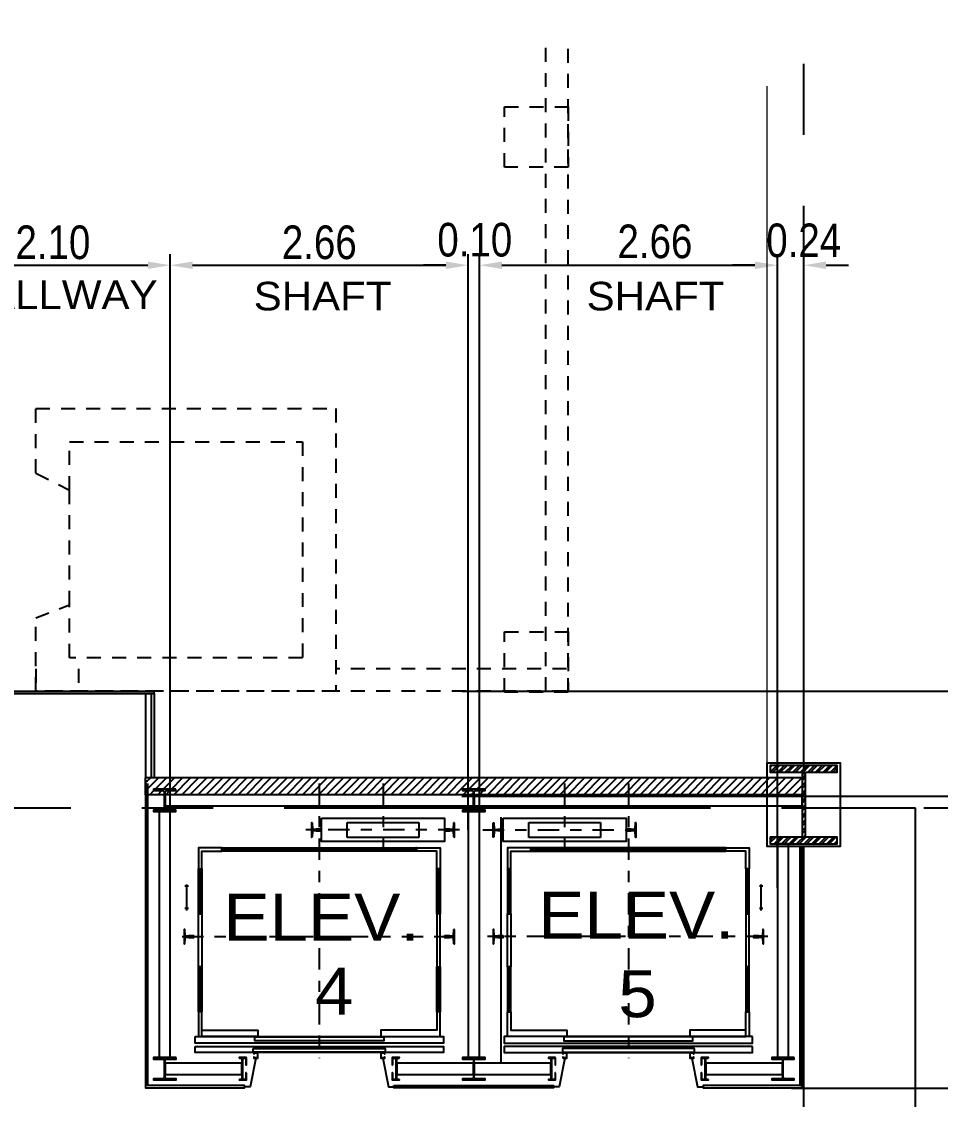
# Model space of a CAD drawing. Header units: millimetres. Extents: x 2148 to 2681, y 758 to 986.
# Drawn here: x 2292.17 to 2300.38, y 891.92 to 901.55 of the extents above; entities that cross this region are included whole.
import ezdxf

# ---------------------------------------------------------------- set-up
doc = ezdxf.new("R2010")
doc.units = ezdxf.units.MM
for name, pattern in [('ACAD_ISO02W100', [15, 12, -3]), ('CENTER2', [28.575, 19.05, -3.175, 3.175, -3.175]), ('HIDDEN', [0.375, 0.25, -0.125])]:
    doc.linetypes.add(name, pattern=pattern)
for name, color, linetype in [('A-Hatch', 253, 'Continuous'), ('ar elev', 2, 'Continuous'), ('at_Entity', 7, 'Continuous'), ('cladding', 2, 'Continuous'), ('COL-EX', 2, 'Continuous'), ('ELAYOUT', 4, 'Continuous'), ('FIXTURE', 1, 'Continuous'), ('hacht', 8, 'Continuous'), ('HATCH', 8, 'Continuous'), ('S_GRID LINES', 252, 'Continuous')]:
    doc.layers.add(name, color=color, linetype=linetype)
doc.styles.add('ARIALNW', font='ARIALN.TTF')
doc.styles.add('MMTX$0$ESMX$0$X-OPTA1D', font='x-opta1d')
doc.dimstyles.new('DIM 100', dxfattribs={"dimtxt": 0.2, "dimasz": 0.2, "dimexe": 0.1, "dimexo": 0, "dimgap": 0.05, "dimtad": 1, "dimzin": 0, "dimdsep": 46, "dimtxsty": 'ARIALNW', "dimcen": 0.09, "dimclrd": 6, "dimclre": 6, "dimclrt": 13, "dimadec": 0, "dimazin": 0, "dimtfac": 1, "dimtofl": 0, "dimtmove": 2, "dimatfit": 3, "dimfxl": 1, "dimtolj": 1, "dimtzin": 0, "dimarcsym": 0})
pattern_1 = [(45, (-2362.73738, -1026.385114), (-0.0359210245, 0.0359210245), [])]

# ---------------------------------------------------------------- blocks, each defined once
blk = doc.blocks.new('*D2455')
at = {"layer": 'Defpoints', "color": 0, "transparency": 16777216}
for p in [(2299.0509, 892.0192, 0), (2302.7179, 892.0192), (2298.4077, 889.0209, 0)]:
    blk.add_point(p, dxfattribs=at)
at = {"layer": 'FIXTURE', "color": 6, "lineweight": -2, "transparency": 16777216}
for p, q in [((2299.0509, 892.0192), (2302.8179, 892.0192)), ((2302.7179, 889.2209), (2302.7179, 891.8192)), ((2298.4077, 889.0209), (2302.8179, 889.0209))]:
    blk.add_line(p, q, dxfattribs=at)
at = {"layer": 'FIXTURE', "color": 6, "transparency": 16777216}
for points in [[(2302.6846, 891.8192), (2302.7512, 891.8192), (2302.7179, 892.0192)], [(2302.6846, 889.2209), (2302.7512, 889.2209), (2302.7179, 889.0209)]]:
    blk.add_solid(points, dxfattribs=at)
at = {"layer": 'FIXTURE', "color": 13, "transparency": 16777216, "insert": (2302.5147, 890.5201), "char_height": 0.3, "attachment_point": 5, "rotation": 90, "style": 'ARIALNW'}
blk.add_mtext('\\A1;3.00', dxfattribs=at)
blk = doc.blocks.new('*D2458')
at = {"layer": 'Defpoints', "color": 0, "transparency": 16777216}
for p in [(2296.1067, 895.5668, 0), (2296.1067, 894.6305, 0), (2302.7179, 894.6305)]:
    blk.add_point(p, dxfattribs=at)
at = {"layer": 'FIXTURE', "color": 6, "lineweight": -2, "transparency": 16777216}
for p, q in [((2296.1067, 895.5668), (2302.8179, 895.5668)), ((2302.7179, 895.3668), (2302.7179, 894.8305)), ((2296.1067, 894.6305), (2302.8179, 894.6305))]:
    blk.add_line(p, q, dxfattribs=at)
at = {"layer": 'FIXTURE', "color": 6, "transparency": 16777216}
for points in [[(2302.6846, 895.3668), (2302.7512, 895.3668), (2302.7179, 895.5668)], [(2302.6846, 894.8305), (2302.7512, 894.8305), (2302.7179, 894.6305)]]:
    blk.add_solid(points, dxfattribs=at)
at = {"layer": 'FIXTURE', "color": 13, "transparency": 16777216, "insert": (2302.4841, 895.2035), "char_height": 0.2, "attachment_point": 5, "rotation": 90, "style": 'ARIALNW'}
blk.add_mtext('\\A1;(VERIFY ACTUAL)', dxfattribs=at)
blk = doc.blocks.new('*D2609')
at = {"layer": 'Defpoints', "color": 0, "transparency": 16777216}
for p in [(2296.1638, 899.3738), (2293.5008, 894.4402, 0), (2296.1638, 894.3273, 0)]:
    blk.add_point(p, dxfattribs=at)
at = {"layer": 'FIXTURE', "color": 6, "lineweight": -2, "transparency": 16777216}
for p, q in [((2293.5008, 894.4402), (2293.5008, 899.4738)), ((2296.1638, 894.3273), (2296.1638, 899.4738)), ((2293.7008, 899.3738), (2295.9638, 899.3738))]:
    blk.add_line(p, q, dxfattribs=at)
at = {"layer": 'FIXTURE', "color": 6, "transparency": 16777216}
for points in [[(2293.7008, 899.4071), (2293.7008, 899.3404), (2293.5008, 899.3738)], [(2295.9638, 899.4071), (2295.9638, 899.3404), (2296.1638, 899.3738)]]:
    blk.add_solid(points, dxfattribs=at)
at = {"layer": 'FIXTURE', "color": 13, "transparency": 16777216, "insert": (2294.8323, 899.577), "char_height": 0.3, "attachment_point": 5, "style": 'ARIALNW'}
blk.add_mtext('\\A1;2.66', dxfattribs=at)
blk = doc.blocks.new('*D2610')
at = {"layer": 'Defpoints', "color": 0, "transparency": 16777216}
for p in [(2296.2636, 899.3738), (2296.1638, 894.3273), (2296.2636, 894.3273, 0)]:
    blk.add_point(p, dxfattribs=at)
at = {"layer": 'FIXTURE', "color": 6, "lineweight": -2, "transparency": 16777216}
for p, q in [((2296.1638, 894.3273), (2296.1638, 899.4738)), ((2296.2636, 894.3273), (2296.2636, 899.4738)), ((2295.9638, 899.3738), (2295.7638, 899.3738)), ((2296.4636, 899.3738), (2296.6636, 899.3738))]:
    blk.add_line(p, q, dxfattribs=at)
at = {"layer": 'FIXTURE', "color": 6, "transparency": 16777216}
for points in [[(2295.9638, 899.4071), (2295.9638, 899.3404), (2296.1638, 899.3738)], [(2296.4636, 899.4071), (2296.4636, 899.3404), (2296.2636, 899.3738)]]:
    blk.add_solid(points, dxfattribs=at)
at = {"layer": 'FIXTURE', "color": 13, "transparency": 16777216, "insert": (2296.2215, 899.5999), "char_height": 0.3, "attachment_point": 5, "style": 'ARIALNW'}
blk.add_mtext('\\A1;0.10', dxfattribs=at)
blk = doc.blocks.new('*D2611')
at = {"layer": 'Defpoints', "color": 0, "transparency": 16777216}
for p in [(2298.9251, 899.3738), (2296.2636, 894.4326), (2298.9251, 893.8093, 0)]:
    blk.add_point(p, dxfattribs=at)
at = {"layer": 'FIXTURE', "color": 6, "lineweight": -2, "transparency": 16777216}
for p, q in [((2296.2636, 894.4326), (2296.2636, 899.4738)), ((2298.9251, 893.8093), (2298.9251, 899.4738)), ((2296.4636, 899.3738), (2298.7251, 899.3738))]:
    blk.add_line(p, q, dxfattribs=at)
at = {"layer": 'FIXTURE', "color": 6, "transparency": 16777216}
for points in [[(2296.4636, 899.4071), (2296.4636, 899.3404), (2296.2636, 899.3738)], [(2298.7251, 899.4071), (2298.7251, 899.3404), (2298.9251, 899.3738)]]:
    blk.add_solid(points, dxfattribs=at)
at = {"layer": 'FIXTURE', "color": 13, "transparency": 16777216, "insert": (2297.8313, 899.585), "char_height": 0.3, "attachment_point": 5, "style": 'ARIALNW'}
blk.add_mtext('\\A1;2.66', dxfattribs=at)
blk = doc.blocks.new('*D2612')
at = {"layer": 'Defpoints', "color": 0, "transparency": 16777216}
for p in [(2298.9251, 899.3738), (2299.1606, 894.9285, 0), (2298.9251, 893.8093, 0)]:
    blk.add_point(p, dxfattribs=at)
at = {"layer": 'FIXTURE', "color": 6, "lineweight": -2, "transparency": 16777216}
for p, q in [((2298.9251, 893.8093), (2298.9251, 899.4738)), ((2299.1606, 894.9285), (2299.1606, 899.4738)), ((2298.7251, 899.3738), (2298.5251, 899.3738)), ((2299.3606, 899.3738), (2299.5606, 899.3738))]:
    blk.add_line(p, q, dxfattribs=at)
at = {"layer": 'FIXTURE', "color": 6, "transparency": 16777216}
for points in [[(2298.7251, 899.4071), (2298.7251, 899.3404), (2298.9251, 899.3738)], [(2299.3606, 899.4071), (2299.3606, 899.3404), (2299.1606, 899.3738)]]:
    blk.add_solid(points, dxfattribs=at)
at = {"layer": 'FIXTURE', "color": 13, "transparency": 16777216, "insert": (2299.1606, 899.5944), "char_height": 0.3, "attachment_point": 5, "style": 'ARIALNW'}
blk.add_mtext('\\A1;0.24', dxfattribs=at)
blk = doc.blocks.new('*D2614')
at = {"layer": 'Defpoints', "color": 0, "transparency": 16777216}
for p in [(2293.5008, 899.3738), (2291.4039, 897.6721), (2293.5008, 897.5251)]:
    blk.add_point(p, dxfattribs=at)
at = {"layer": 'FIXTURE', "color": 6, "lineweight": -2, "transparency": 16777216}
for p, q in [((2291.4039, 897.6721), (2291.4039, 899.4738)), ((2293.5008, 897.5251), (2293.5008, 899.4738)), ((2291.6039, 899.3738), (2293.3008, 899.3738))]:
    blk.add_line(p, q, dxfattribs=at)
at = {"layer": 'FIXTURE', "color": 6, "transparency": 16777216}
for points in [[(2291.6039, 899.4071), (2291.6039, 899.3404), (2291.4039, 899.3738)], [(2293.3008, 899.4071), (2293.3008, 899.3404), (2293.5008, 899.3738)]]:
    blk.add_solid(points, dxfattribs=at)
at = {"layer": 'FIXTURE', "color": 13, "transparency": 16777216, "insert": (2292.4523, 899.577), "char_height": 0.3, "attachment_point": 5, "style": 'ARIALNW'}
blk.add_mtext('\\A1;2.10', dxfattribs=at)

msp = doc.modelspace()

# ---------------------------------------------------------------- hatches: boundary and pattern name
at = {"layer": 'A-Hatch'}
h = msp.add_hatch(dxfattribs=at)
h.set_pattern_fill('ANSI32', color=256, scale=0.005, style=0)
h.paths.add_polyline_path([(2299.1755609, 894.843508), (2299.4605609, 894.843508), (2299.4605609, 894.903508), (2298.8605609, 894.903508), (2298.8605609, 894.843508), (2299.1455609, 894.843508), (2299.1455609, 894.263508), (2298.8605609, 894.263508), (2298.8605609, 894.203508), (2299.4605609, 894.203508), (2299.4605609, 894.263508), (2299.1755609, 894.263508)])
at = {"layer": 'hacht'}
h = msp.add_hatch(dxfattribs=at)
h.set_pattern_fill('SACNCR', color=256, scale=0.01, style=0)
h.paths.add_polyline_path([(2293.3559206, 895.5468015), (2293.3559206, 895.5668015), (2290.1605609, 895.5668015), (2290.1605609, 895.5468015)])
at = {"layer": 'HATCH'}
h = msp.add_hatch(dxfattribs=at)
h.set_pattern_fill('ANSI31', color=256, scale=0.016, style=0)
h.set_pattern_definition(pattern_1)
h.paths.add_polyline_path([(2293.2809206, 894.7922958), (2293.2809206, 894.6422958), (2293.441516, 894.6422958), (2293.4461935, 894.6516508), (2293.4461935, 894.6672425), (2293.4446343, 894.6734793), (2293.4399567, 894.6781568), (2293.43372, 894.679716), (2293.3510836, 894.679716), (2293.3510836, 894.6921894), (2293.5506584, 894.6921894), (2293.5506584, 894.679716), (2293.468022, 894.679716), (2293.4617852, 894.6781568), (2293.4571077, 894.6734793), (2293.4539893, 894.6672425), (2293.4539893, 894.6422958), (2296.2090569, 894.6422958), (2296.2090569, 894.6672426), (2296.2074978, 894.6734793), (2296.2028202, 894.6781568), (2296.1965835, 894.679716), (2296.1123879, 894.679716), (2296.1123879, 894.6921894), (2296.3135219, 894.6921894), (2296.3135219, 894.679716), (2296.2308854, 894.679716), (2296.2230895, 894.6781568), (2296.218412, 894.6734793), (2296.2168528, 894.6672426), (2296.2168528, 894.6422958), (2298.8355609, 894.6422958), (2298.8355609, 894.7922958)])
h = msp.add_hatch(dxfattribs=at)
h.set_pattern_fill('ANSI31', color=256, scale=0.016, style=0)
h.set_pattern_definition(pattern_1)
h.paths.add_polyline_path([(2298.8355609, 894.7922958), (2299.145592, 894.7922958), (2299.145592, 894.6422958), (2298.8355609, 894.6422958)])

# ---------------------------------------------------------------- linework, layer by layer
at = {"ltscale": 0.5}
for p, q in [((2289.9686551, 895.5468015, 0), (2293.3559206, 895.5468015, 0)), ((2293.2809206, 895.5468015, 0), (2293.2809206, 894.7922958, 0)), ((2293.3309206, 895.5468015, 0), (2293.3309206, 894.7922958, 0)), ((2293.3559206, 895.5468015, 0), (2293.3559206, 894.7922958)), ((2293.3559206, 895.5468015, 0), (2293.3559206, 894.7922958, 0))]:
    msp.add_line(p, q, dxfattribs=at)
at = {"ltscale": 0.05}
msp.add_line((2296.4534798, 894.4415258, 0), (2296.4534799, 892.247214, 0), dxfattribs=at)
at = {"layer": 'A-Hatch'}
msp.add_line((2293.2809206, 894.6422958, 0), (2293.2809206, 894.7922958, 0), dxfattribs=at)
at = {"layer": 'ar elev', "color": 8, "linetype": 'CENTER2', "ltscale": 0.01}
for p, q in [((2294.8323027, 894.7420831, 0), (2294.8323028, 892.2879369, 0)), ((2295.4029619, 894.7420831, 0), (2295.4029619, 894.171424, 0)), ((2297.024507, 894.7420831, 0), (2297.024507, 894.171424, 0)), ((2297.593607, 894.7420831, 0), (2297.5936071, 892.2879369, 0)), ((2296.0841314, 894.3273418, 0), (2294.6697618, 894.3273418, 0)), ((2296.2933865, 894.3273418, 0), (2297.7233036, 894.3273418, 0)), ((2293.6067888, 893.374684, 0), (2296.0578167, 893.374684, 0)), ((2298.8397114, 893.374684, 0), (2296.3337912, 893.374684, 0))]:
    msp.add_line(p, q, dxfattribs=at)
at = {"layer": 'ar elev', "color": 8}
for p, q in [((2293.6629192, 893.8237272, 0), (2293.6317357, 893.8237272, 0)), ((2293.6473274, 893.8284048, 0), (2293.6442091, 893.8268456, 0)), ((2293.6442091, 893.8268456, 0), (2293.6442091, 893.8206089, 0)), ((2293.6442091, 893.8206089, 0), (2293.6504458, 893.8206089, 0)), ((2293.6473274, 893.839319, 0), (2293.6473274, 893.6085607, 0)), ((2293.6504458, 893.8268456, 0), (2293.6473274, 893.8284048, 0)), ((2293.652005, 893.8237272, 0), (2293.6504458, 893.8268456, 0)), ((2293.6504458, 893.8206089, 0), (2293.652005, 893.8237272, 0)), ((2298.7941741, 893.8237273, 0), (2298.7645497, 893.8237273, 0)), ((2298.7785823, 893.8284048, 0), (2298.775464, 893.8268457, 0)), ((2298.775464, 893.8268457, 0), (2298.775464, 893.8206089, 0)), ((2298.775464, 893.8206089, 0), (2298.7817007, 893.8206089, 0)), ((2298.7785823, 893.8393191, 0), (2298.7785823, 893.6085607, 0)), ((2298.7817007, 893.8268457, 0), (2298.7785823, 893.8284048, 0)), ((2298.7832599, 893.8237273, 0), (2298.7817007, 893.8268457, 0)), ((2298.7817007, 893.8206089, 0), (2298.7832599, 893.8237273, 0)), ((2293.6473274, 893.62883, 0), (2293.6442091, 893.6272708, 0)), ((2293.6442091, 893.6272708, 0), (2293.6442091, 893.6210341, 0)), ((2293.6504458, 893.6272708, 0), (2293.6473274, 893.62883, 0)), ((2293.652005, 893.6241524, 0), (2293.6504458, 893.6272708, 0)), ((2298.7785823, 893.62883, 0), (2298.775464, 893.6272709, 0)), ((2298.775464, 893.6272709, 0), (2298.775464, 893.6210342, 0)), ((2298.7817007, 893.6272709, 0), (2298.7785823, 893.62883, 0)), ((2298.7832599, 893.6241525, 0), (2298.7817007, 893.6272709, 0)), ((2293.6629192, 893.6241524, 0), (2293.6317357, 893.6241524, 0)), ((2293.6442091, 893.6210341, 0), (2293.6473274, 893.6194749, 0)), ((2293.6473274, 893.6194749, 0), (2293.6504458, 893.6210341, 0)), ((2293.6504458, 893.6210341, 0), (2293.652005, 893.6241524, 0)), ((2298.7941741, 893.6241525, 0), (2298.7645497, 893.6241525, 0)), ((2298.775464, 893.6210342, 0), (2298.7785823, 893.619475, 0)), ((2298.7785823, 893.619475, 0), (2298.7817007, 893.6210342, 0)), ((2298.7817007, 893.6210342, 0), (2298.7832599, 893.6241525, 0))]:
    msp.add_line(p, q, dxfattribs=at)
at = {"layer": 'ar elev', "elevation": 0}
for points in [[(2293.3011899, 894.7623524), (2293.2809206, 894.7623524), (2293.2809206, 892.0228766), (2294.1649746, 892.0228766), (2294.1649746, 892.0431459), (2293.3011899, 892.0431459), (2293.3011899, 894.7420831)], [(2293.9622814, 894.137122), (2293.9622814, 894.1667464), (2293.7517924, 894.1667464), (2293.7517923, 893.9812042), (2293.7829759, 893.9812042), (2293.7829759, 894.137122), (2293.9622814, 894.137122)], [(2295.7023241, 894.137122), (2295.7023241, 894.1667464), (2295.9128131, 894.1667464), (2295.9128131, 893.9812042), (2295.8816296, 893.9812042), (2295.8816296, 894.137122), (2295.7023241, 894.137122)], [(2296.7235857, 894.137122), (2296.7235857, 894.1667464), (2296.5130967, 894.1667464), (2296.5130967, 893.9812042), (2296.5442803, 893.9812042), (2296.5442803, 894.137122), (2296.7235857, 894.137122)], [(2299.1247199, 894.178508), (2299.1247199, 892.043146), (2298.2609353, 892.043146), (2298.2609353, 892.0228767), (2299.1449892, 892.0228767), (2299.1449892, 894.178508)], [(2298.4636284, 894.137122), (2298.4636284, 894.1667464), (2298.6741174, 894.1667464), (2298.6741175, 893.9812042), (2298.6429339, 893.9812042), (2298.6429339, 894.137122), (2298.4636284, 894.137122)], [(2295.9128131, 892.7011191), (2295.8816296, 892.7011191), (2295.8816296, 892.5374054), (2295.3826926, 892.5374054), (2295.3826926, 892.4828341), (2295.9128131, 892.4828342), (2295.9128131, 892.7011191)], [(2296.5130967, 892.7011191), (2296.5442802, 892.7011191), (2296.5442802, 892.5374054), (2297.0432172, 892.5374054), (2297.0432172, 892.4828341), (2296.5130967, 892.4828342), (2296.5130967, 892.7011191)], [(2293.722168, 892.3924018), (2295.9424375, 892.3924018), (2295.9424375, 892.3378306), (2293.722168, 892.3378306), (2293.722168, 892.3924018)], [(2298.7037418, 892.3924018), (2296.4834723, 892.3924018), (2296.4834723, 892.3378306), (2298.7037418, 892.3378306), (2298.7037418, 892.3924018)], [(2294.2647621, 892.2879369), (2294.2148684, 892.0322317), (2294.1649747, 892.0322317)], [(2295.3998437, 892.2879369), (2295.4497374, 892.0322317), (2295.4996311, 892.0322317)], [(2297.0260664, 892.2879369), (2296.9761727, 892.0322317), (2296.9262792, 892.0322317)], [(2298.161148, 892.2879369), (2298.2110417, 892.0322317), (2298.2609354, 892.0322317)]]:
    msp.add_lwpolyline(points, dxfattribs=at)
for points in [[(2293.5506584, 894.6921894), (2293.3510836, 894.6921894), (2293.3510836, 894.679716), (2293.43372, 894.679716), (2293.4399567, 894.6781568), (2293.4446343, 894.6734793), (2293.4461935, 894.6672425), (2293.4461935, 894.5175615), (2293.4446343, 894.5113247), (2293.4399567, 894.505088), (2293.43372, 894.5035288), (2293.3510836, 894.5035288), (2293.3510836, 894.4926146), (2293.5506584, 894.4926146), (2293.5506584, 894.5035288), (2293.468022, 894.5035288), (2293.4617852, 894.505088), (2293.4571077, 894.5113247), (2293.4539894, 894.5175615), (2293.4539893, 894.6672425), (2293.4571077, 894.6734793), (2293.4617852, 894.6781568), (2293.468022, 894.679716), (2293.5506584, 894.679716)], [(2296.2308854, 894.679716), (2296.3135219, 894.679716), (2296.3135219, 894.6921894), (2296.1123879, 894.6921894), (2296.1123879, 894.679716), (2296.1965835, 894.679716), (2296.2028202, 894.6781568), (2296.2074978, 894.6734793), (2296.2090569, 894.6672426), (2296.2090569, 894.5175615), (2296.2074978, 894.5113248), (2296.2028202, 894.5050881), (2296.1965835, 894.5035289), (2296.1123879, 894.5035289), (2296.1123879, 894.4926146), (2296.3135219, 894.4926146), (2296.3135219, 894.5035289), (2296.2308854, 894.5035289), (2296.2230895, 894.5050881), (2296.218412, 894.5113248), (2296.2168528, 894.5175615), (2296.2168528, 894.6672426), (2296.218412, 894.6734793), (2296.2230895, 894.6781568)], [(2296.218412, 894.5113248), (2296.2168528, 894.5175615), (2296.2168528, 894.6672426), (2296.218412, 894.6734793), (2296.2230895, 894.6781568), (2296.2308854, 894.679716), (2296.3135219, 894.679716), (2296.3135219, 894.6921894), (2296.1123879, 894.6921894), (2296.1123879, 894.679716), (2296.1965835, 894.679716), (2296.2028202, 894.6781568), (2296.2074978, 894.6734793), (2296.2090569, 894.6672426), (2296.2090569, 894.5175615), (2296.2074978, 894.5113248), (2296.2028202, 894.5050881), (2296.1965835, 894.5035289), (2296.1123879, 894.5035289), (2296.1123879, 894.4926146), (2296.3135219, 894.4926146), (2296.3135219, 894.5035289), (2296.2308854, 894.5035289), (2296.2230895, 894.5050881)], [(2294.852572, 894.4318067), (2295.9517926, 894.4318067), (2295.9517926, 894.2228768), (2294.852572, 894.2228768)], [(2296.4741172, 894.4318067), (2297.5733377, 894.4318067), (2297.5733377, 894.2228769), (2296.4741172, 894.2228769)], [(2295.6960874, 894.1667464), (2295.7023241, 894.1667464), (2295.7023241, 894.1667464), (2295.6960874, 894.1667464)], [(2296.7298224, 894.1667464), (2296.7235857, 894.1667464), (2296.7235857, 894.1667464), (2296.7298224, 894.1667464)], [(2293.7517924, 893.5789363), (2293.7829759, 893.5789363), (2293.7829759, 893.103387), (2293.7517924, 893.103387)], [(2295.9128131, 893.5789363), (2295.8816296, 893.5789363), (2295.8816296, 893.103387), (2295.9128131, 893.103387)], [(2296.5130967, 893.5789363), (2296.5442802, 893.5789363), (2296.5442802, 893.103387), (2296.5130967, 893.103387)], [(2298.6741174, 893.5789363), (2298.6429339, 893.5789363), (2298.6429339, 893.103387), (2298.6741174, 893.103387)], [(2293.7829759, 892.701119), (2293.7517924, 892.701119), (2293.7517924, 892.4828341), (2293.7829759, 892.4828341)], [(2298.6429339, 892.701119), (2298.6741174, 892.701119), (2298.6741174, 892.4828341), (2298.6429339, 892.4828341)], [(2293.722168, 892.4828341), (2295.9424375, 892.4828342), (2295.9424375, 892.4220262), (2293.722168, 892.4220262)], [(2293.7829759, 892.5374054), (2294.2819129, 892.5374054), (2294.2819129, 892.4828341), (2293.7829759, 892.4828341)], [(2294.2569661, 892.4781566), (2295.4076395, 892.4781566), (2295.4076395, 892.4438547), (2294.2569661, 892.4438547)], [(2298.7037418, 892.4828341), (2296.4834723, 892.4828342), (2296.4834723, 892.4220262), (2298.7037418, 892.4220262)], [(2298.1689437, 892.4781566), (2297.0182704, 892.4781566), (2297.0182704, 892.4438547), (2298.1689437, 892.4438547)], [(2298.6429339, 892.5374054), (2298.1439969, 892.5374054), (2298.1439969, 892.4828341), (2298.6429339, 892.4828341)], [(2294.2413743, 892.3736917), (2295.4216721, 892.3736917), (2295.4216721, 892.3409489), (2294.2413743, 892.3409489)], [(2298.1845355, 892.3736917), (2297.0042378, 892.3736917), (2297.0042378, 892.3409489), (2298.1845355, 892.3409489)], [(2293.5522176, 892.2926144), (2293.3510836, 892.2926144), (2293.3510836, 892.280141), (2293.4337201, 892.280141), (2293.441516, 892.2785818), (2293.4461935, 892.2739043), (2293.4477527, 892.2676676), (2293.4477527, 892.1179865), (2293.4461935, 892.1101906), (2293.441516, 892.105513), (2293.4337201, 892.1039539), (2293.3510836, 892.1039539), (2293.3510836, 892.0930396), (2293.5522176, 892.0930396), (2293.5522176, 892.1039539), (2293.468022, 892.1039539), (2293.4617853, 892.105513), (2293.4571077, 892.1101906), (2293.4555486, 892.1179865), (2293.4555486, 892.2676676), (2293.4571077, 892.2739043), (2293.4617853, 892.2785818), (2293.468022, 892.280141), (2293.5522176, 892.280141)], [(2294.1821255, 892.2926144), (2294.11664, 892.2926144), (2294.11664, 892.2910552), (2294.1181992, 892.2879369), (2294.1213176, 892.2863777), (2294.1680929, 892.2863777), (2294.1743296, 892.2832593), (2294.1758888, 892.2785818), (2294.1758888, 892.2318065), (2294.177448, 892.2286881), (2294.1805663, 892.2271289), (2294.1821255, 892.2271289)], [(2294.1493828, 892.2863777), (2294.1400277, 892.2863777), (2294.1400277, 892.0977172), (2294.1493828, 892.0977172)], [(2294.2787947, 892.3378306), (2294.2507295, 892.3378306), (2294.2476112, 892.3362714), (2294.2476112, 892.3347122), (2294.2476112, 892.3269163), (2294.2491703, 892.3269163), (2294.2491703, 892.3347122), (2294.2803539, 892.3347122), (2294.2803539, 892.2894961), (2294.2491703, 892.2894961), (2294.2491703, 892.2972919), (2294.2476112, 892.2972919), (2294.2476112, 892.2910552), (2294.2476112, 892.2879369), (2294.2507295, 892.2879369), (2294.2787947, 892.2879369), (2294.2819131, 892.2879369), (2294.2819131, 892.2910552), (2294.2819131, 892.3347122), (2294.2819131, 892.3362714)], [(2295.4169947, 892.3362714), (2295.4138763, 892.3378306), (2295.3858111, 892.3378306), (2295.3826928, 892.3362714), (2295.3826928, 892.3347122), (2295.3826928, 892.2910552), (2295.3826928, 892.2879369), (2295.3858111, 892.2879369), (2295.4138763, 892.2879369), (2295.4169947, 892.2879369), (2295.4169947, 892.297292), (2295.4154355, 892.297292), (2295.4154355, 892.2894961), (2295.3842519, 892.2894961), (2295.3842519, 892.3347122), (2295.4154355, 892.3347122), (2295.4154355, 892.3269163), (2295.4169947, 892.3269163)], [(2295.5479655, 892.2910552), (2295.5479655, 892.2926144), (2295.48248, 892.2926144), (2295.48248, 892.2271289), (2295.4840392, 892.2271289), (2295.4871575, 892.2286881), (2295.4887167, 892.2318065), (2295.4887167, 892.2785818), (2295.4902759, 892.2832594), (2295.4965126, 892.2863777), (2295.5432879, 892.2863777), (2295.5464063, 892.2879369)], [(2295.5245778, 892.2863777), (2295.5152227, 892.2863777), (2295.5152227, 892.0977172), (2295.5245778, 892.0977172)], [(2296.2308855, 892.280141), (2296.3135219, 892.280141), (2296.3135219, 892.2926144), (2296.1123879, 892.2926144), (2296.1123879, 892.280141), (2296.1965835, 892.280141), (2296.2028202, 892.2785818), (2296.2074978, 892.2739043), (2296.209057, 892.2676676), (2296.209057, 892.1179865), (2296.2074978, 892.1101906), (2296.2028203, 892.1055131), (2296.1965835, 892.1039539), (2296.1123879, 892.1039539), (2296.1123879, 892.0930396), (2296.3135219, 892.0930397), (2296.3135219, 892.1039539), (2296.2308855, 892.1039539), (2296.2230896, 892.1055131), (2296.218412, 892.1101906), (2296.2168529, 892.1179865), (2296.2168529, 892.2676676), (2296.218412, 892.2739043), (2296.2230896, 892.2785818)], [(2296.9434298, 892.2926144), (2296.8795035, 892.2926144), (2296.8795035, 892.2910553), (2296.8795035, 892.2879369), (2296.8826219, 892.2863777), (2296.9293972, 892.2863777), (2296.9356339, 892.2832594), (2296.9387523, 892.2785818), (2296.9387523, 892.2318065), (2296.9387523, 892.2286881), (2296.9418706, 892.227129), (2296.9434298, 892.227129)], [(2296.9106871, 892.2863777), (2296.901332, 892.2863777), (2296.901332, 892.0977172), (2296.9106871, 892.0977172)], [(2297.0447765, 892.3347123), (2297.0416582, 892.3378306), (2297.0120338, 892.3378306), (2297.0089155, 892.3347123), (2297.0089155, 892.3269164), (2297.0120338, 892.3269164), (2297.0120338, 892.3347123), (2297.0416582, 892.3347123), (2297.0416582, 892.2894961), (2297.0120338, 892.2894961), (2297.0120338, 892.297292), (2297.0089155, 892.297292), (2297.0089155, 892.2910553), (2297.0104746, 892.2879369), (2297.0120338, 892.2879369), (2297.0416582, 892.2879369), (2297.0432174, 892.2879369), (2297.0447765, 892.2910553)], [(2298.178299, 892.3362714), (2298.1751806, 892.3378306), (2298.1471154, 892.3378306), (2298.1439971, 892.3362714), (2298.1439971, 892.3347123), (2298.1439971, 892.2910553), (2298.1439971, 892.2879369), (2298.1471154, 892.2879369), (2298.1751806, 892.2879369), (2298.178299, 892.2879369), (2298.178299, 892.297292), (2298.1767398, 892.297292), (2298.1767398, 892.2894961), (2298.1455562, 892.2894961), (2298.1455562, 892.3347123), (2298.1767398, 892.3347123), (2298.1767398, 892.3269164), (2298.178299, 892.3269164)], [(2298.2578169, 892.2863778), (2298.3045922, 892.2863778), (2298.3077106, 892.2879369), (2298.3092698, 892.2910553), (2298.3092698, 892.2926145), (2298.2437843, 892.2926145), (2298.2437843, 892.227129), (2298.2453435, 892.227129), (2298.2484618, 892.2286882), (2298.250021, 892.2318065), (2298.250021, 892.2785819), (2298.2531394, 892.2832594)], [(2298.2858821, 892.2863778), (2298.276527, 892.2863778), (2298.276527, 892.0977172), (2298.2858821, 892.0977172)], [(2299.0748262, 892.2926145), (2298.8752514, 892.2926145), (2298.8752514, 892.280141), (2298.9578878, 892.280141), (2298.9641245, 892.2785819), (2298.9688021, 892.2739043), (2298.9703613, 892.2676676), (2298.9703613, 892.1179865), (2298.9688021, 892.1101906), (2298.9641245, 892.1055131), (2298.9578878, 892.1039539), (2298.8752514, 892.1039539), (2298.8752514, 892.0930397), (2299.0748262, 892.0930397), (2299.0748262, 892.1039539), (2298.9921897, 892.1039539), (2298.985953, 892.1055131), (2298.9812755, 892.1101906), (2298.9781571, 892.1179865), (2298.9781571, 892.2676676), (2298.9812755, 892.2739043), (2298.985953, 892.2785819), (2298.9921897, 892.280141), (2299.0748262, 892.2801411)], [(2294.1821255, 892.1569659), (2294.177448, 892.1569659), (2294.1758888, 892.1538476), (2294.1758888, 892.1070722), (2294.1743296, 892.1008355), (2294.1680929, 892.0977172), (2294.1181992, 892.0977172), (2294.11664, 892.0945988), (2294.11664, 892.0930396), (2294.1821255, 892.0930396)], [(2295.4902759, 892.1008355), (2295.4887167, 892.1070722), (2295.4887167, 892.1538476), (2295.4871575, 892.1569659), (2295.4840392, 892.1569659), (2295.48248, 892.1569659), (2295.48248, 892.0930396), (2295.5479655, 892.0930396), (2295.5479655, 892.0945988), (2295.5464063, 892.0977172), (2295.5432879, 892.0977172), (2295.4965126, 892.0977172)], [(2296.9434298, 892.156966), (2296.9387523, 892.156966), (2296.9387523, 892.1070723), (2296.9356339, 892.1008355), (2296.9293972, 892.0977172), (2296.8795035, 892.0977172), (2296.8795035, 892.0930397), (2296.9434298, 892.0930397)], [(2298.250021, 892.1070723), (2298.250021, 892.1538476), (2298.2484618, 892.156966), (2298.2453435, 892.156966), (2298.2437843, 892.156966), (2298.2437843, 892.0930397), (2298.3092698, 892.0930397), (2298.3092698, 892.0945989), (2298.3077106, 892.0977172), (2298.3045922, 892.0977172), (2298.2578169, 892.0977172), (2298.2531394, 892.1008356)], [(2295.4996311, 892.0431459), (2296.926279, 892.0431459), (2296.926279, 892.0228766), (2295.4996311, 892.0228766)]]:
    msp.add_lwpolyline(points, close=True, dxfattribs=at)
at = {"layer": 'ar elev', "color": 3, "elevation": 0}
for points in [[(2296.2090569, 894.6422957), (2293.4555485, 894.6422957), (2293.4555485, 894.5425083), (2296.2090569, 894.5425083)], [(2299.1455609, 894.6422958), (2296.2168528, 894.6422957), (2296.2168528, 894.5425083), (2299.1455609, 894.5425084)], [(2293.5007647, 894.4926146), (2293.4009773, 894.4926146), (2293.4009773, 892.2926144), (2293.5007647, 892.2926144)], [(2296.2636282, 894.4926146), (2296.1638408, 894.4926146), (2296.1638408, 892.2926144), (2296.2636282, 892.2926144)], [(2299.0249325, 894.203508), (2298.9251451, 894.203508), (2298.9251451, 892.2926145), (2299.0249325, 892.2926145)], [(2294.1400277, 892.2427207), (2293.4555486, 892.2427207), (2293.4555486, 892.1429333), (2294.1400277, 892.1429333)], [(2296.209057, 892.2427207), (2295.5245778, 892.2427207), (2295.5245778, 892.1429333), (2296.209057, 892.1429333)], [(2296.901332, 892.2427207), (2296.2168529, 892.2427207), (2296.2168529, 892.1429333), (2296.901332, 892.1429334)], [(2298.9703613, 892.2427208), (2298.2858821, 892.2427208), (2298.2858821, 892.1429334), (2298.9703613, 892.1429334)]]:
    msp.add_lwpolyline(points, close=True, dxfattribs=at)
at = {"layer": 'ar elev', "color": 8, "elevation": 0}
for points in [[(2294.8026784, 894.3320193), (2294.7808499, 894.3320193), (2294.7761723, 894.3335785), (2294.7746131, 894.338256), (2294.7714948, 894.3865905), (2294.7699356, 894.3897089), (2294.7668173, 894.391268), (2294.7636989, 894.391268), (2294.7636989, 894.2634154), (2294.7668173, 894.2634154), (2294.7699356, 894.2649746), (2294.7714948, 894.268093), (2294.7746131, 894.3148683), (2294.7761723, 894.3195459), (2294.7808499, 894.3226642), (2294.8026784, 894.3226642), (2294.8073559, 894.3195459), (2294.8510129, 894.3195459), (2294.852572, 894.3195459), (2294.852572, 894.3335785), (2294.8510129, 894.3351376), (2294.8073559, 894.3351376)], [(2296.0406657, 894.3912681), (2296.0375473, 894.3912681), (2296.034429, 894.3897089), (2296.0328698, 894.3865905), (2296.0297515, 894.338256), (2296.0281923, 894.3335785), (2296.0235147, 894.3320193), (2296.0016863, 894.3320193), (2295.9970087, 894.3351377), (2295.9533517, 894.3351377), (2295.9517926, 894.3335785), (2295.9517926, 894.3195459), (2295.9970087, 894.3195459), (2296.0016863, 894.3226642), (2296.0235147, 894.3226642), (2296.0281923, 894.3195459), (2296.0297515, 894.3148683), (2296.0328698, 894.268093), (2296.034429, 894.2649746), (2296.0375474, 894.2634155), (2296.0406657, 894.2634155)], [(2296.3852441, 894.3912681), (2296.3883624, 894.3912681), (2296.3914808, 894.3897089), (2296.3930399, 894.3865906), (2296.3945991, 894.338256), (2296.3977175, 894.3335785), (2296.402395, 894.3320193), (2296.4242235, 894.3320193), (2296.428901, 894.3351377), (2296.472558, 894.3351377), (2296.4741172, 894.3335785), (2296.4741172, 894.3195459), (2296.472558, 894.3195459), (2296.428901, 894.3195459), (2296.4242235, 894.3226643), (2296.402395, 894.3226643), (2296.3977175, 894.3195459), (2296.3945991, 894.3148684), (2296.3930399, 894.268093), (2296.3914808, 894.2649747), (2296.3883624, 894.2634155), (2296.3852441, 894.2634155)], [(2297.6622109, 894.3912681), (2297.6590925, 894.3912681), (2297.6559741, 894.3897089), (2297.654415, 894.3865906), (2297.6528558, 894.338256), (2297.6497374, 894.3335785), (2297.6450599, 894.3320193), (2297.6232314, 894.3320193), (2297.6185539, 894.3351377), (2297.5748969, 894.3351377), (2297.5733377, 894.3335785), (2297.5733377, 894.3195459), (2297.5748969, 894.3195459), (2297.6185539, 894.3195459), (2297.6232314, 894.3226643), (2297.6450599, 894.3226643), (2297.6497374, 894.3195459), (2297.6528558, 894.3148684), (2297.654415, 894.268093), (2297.6559741, 894.2649747), (2297.6590925, 894.2634155), (2297.6622109, 894.2634155)], [(2293.9622814, 894.1667464), (2295.7023241, 894.1667464), (2295.7023241, 894.137122), (2293.9622814, 894.137122)], [(2293.9622814, 894.1573913), (2295.7023241, 894.1573913), (2295.7023241, 894.1464771), (2293.9622814, 894.1464771)], [(2298.4636284, 894.1667464), (2296.7235857, 894.1667464), (2296.7235857, 894.137122), (2298.4636284, 894.137122)], [(2298.4636284, 894.1573913), (2296.7235857, 894.1573913), (2296.7235857, 894.1464771), (2298.4636284, 894.1464771)], [(2293.7517924, 893.9812042), (2293.7829759, 893.9812042), (2293.7829759, 893.5789363), (2293.7517924, 893.5789363)], [(2293.7611474, 893.9812042), (2293.7720617, 893.9812042), (2293.7720617, 893.5789363), (2293.7611474, 893.5789363)], [(2295.8816296, 893.9812042), (2295.9128131, 893.9812042), (2295.9128131, 893.5789363), (2295.8816296, 893.5789363)], [(2295.8925438, 893.9812042), (2295.9018989, 893.9812042), (2295.9018989, 893.5789363), (2295.8925438, 893.5789363)], [(2296.5442803, 893.9812042), (2296.5130967, 893.9812042), (2296.5130967, 893.5789363), (2296.5442803, 893.5789363)], [(2296.533366, 893.9812042), (2296.5240109, 893.9812042), (2296.5240109, 893.5789363), (2296.533366, 893.5789363)], [(2298.6741174, 893.9812042), (2298.6429339, 893.9812042), (2298.6429339, 893.5789363), (2298.6741174, 893.5789363)], [(2298.6647624, 893.9812042), (2298.6538481, 893.9812042), (2298.6538481, 893.5789363), (2298.6647624, 893.5789363)], [(2293.7128129, 893.3809207), (2293.7112537, 893.3824798), (2293.6675968, 893.3824798), (2293.6675968, 893.3809207), (2293.6629192, 893.3793615), (2293.6410907, 893.3793615), (2293.6364132, 893.3809207), (2293.634854, 893.3855982), (2293.6317357, 893.4339327), (2293.6301765, 893.4370511), (2293.6239398, 893.4370511), (2293.6239398, 893.3107577), (2293.6270581, 893.3107577), (2293.6301765, 893.3123168), (2293.6317357, 893.313876), (2293.634854, 893.3622105), (2293.6364132, 893.3668881), (2293.6410907, 893.3700064), (2293.6629192, 893.3700064), (2293.6675968, 893.3668881), (2293.6831885, 893.3668881), (2293.7112537, 893.3668881), (2293.7128129, 893.3668881)], [(2296.0406657, 893.4370511), (2296.0375474, 893.4370511), (2296.034429, 893.4370511), (2296.0328698, 893.4339328), (2296.0297515, 893.3855982), (2296.0281923, 893.3809207), (2296.0235148, 893.3793615), (2296.0016863, 893.3793615), (2295.9970087, 893.3824799), (2295.981417, 893.3824799), (2295.9533517, 893.3824799), (2295.9517926, 893.3809207), (2295.9517926, 893.3668881), (2295.9533517, 893.3668881), (2295.9970087, 893.3668881), (2296.0016863, 893.3700065), (2296.0235148, 893.3700065), (2296.0281923, 893.3668881), (2296.0297515, 893.3622106), (2296.0328698, 893.313876), (2296.034429, 893.3123169), (2296.0375474, 893.3107577), (2296.0406657, 893.3107577)], [(2296.39304, 893.4339328), (2296.3914808, 893.4370511), (2296.3852441, 893.4370511), (2296.3852441, 893.3107577), (2296.3899216, 893.3107577), (2296.39304, 893.313876), (2296.3961583, 893.3622106), (2296.3977175, 893.3668881), (2296.402395, 893.3700065), (2296.4257827, 893.3700065), (2296.428901, 893.3668881), (2296.4444928, 893.3668881), (2296.472558, 893.3668881), (2296.4741172, 893.3668881), (2296.4741172, 893.3809207), (2296.472558, 893.3824799), (2296.428901, 893.3824799), (2296.428901, 893.3809207), (2296.4257827, 893.3793615), (2296.402395, 893.3793615), (2296.3977175, 893.3809207), (2296.3961583, 893.3855982)], [(2298.80197, 893.4370511), (2298.7988517, 893.4370511), (2298.7957333, 893.4370511), (2298.7941741, 893.4339328), (2298.7926149, 893.3855983), (2298.7894966, 893.3809207), (2298.7848191, 893.3793616), (2298.7629906, 893.3793616), (2298.758313, 893.3824799), (2298.7442804, 893.3824799), (2298.714656, 893.3824799), (2298.7130969, 893.3809207), (2298.7130969, 893.3668881), (2298.714656, 893.3668881), (2298.758313, 893.3668881), (2298.7629906, 893.3700065), (2298.7848191, 893.3700065), (2298.7894966, 893.3668881), (2298.7926149, 893.3622106), (2298.7941741, 893.3138761), (2298.7957333, 893.3123169), (2298.7988517, 893.3107577), (2298.80197, 893.3107577)], [(2293.7517924, 893.103387), (2293.7829759, 893.103387), (2293.7829759, 892.701119), (2293.7517924, 892.701119)], [(2293.7611474, 893.103387), (2293.7720617, 893.103387), (2293.7720617, 892.701119), (2293.7611474, 892.701119)], [(2295.8816296, 893.1033871), (2295.9128131, 893.1033871), (2295.9128131, 892.7011191), (2295.8816296, 892.7011191)], [(2295.8925438, 893.1033871), (2295.9018989, 893.1033871), (2295.9018989, 892.7011191), (2295.8925438, 892.7011191)], [(2296.5442802, 893.1033871), (2296.5130967, 893.1033871), (2296.5130967, 892.7011191), (2296.5442802, 892.7011191)], [(2296.533366, 893.1033871), (2296.5240109, 893.1033871), (2296.5240109, 892.7011191), (2296.533366, 892.7011191)], [(2298.6741174, 893.103387), (2298.6429339, 893.103387), (2298.6429339, 892.701119), (2298.6741174, 892.701119)], [(2298.6647624, 893.103387), (2298.6538481, 893.103387), (2298.6538481, 892.701119), (2298.6647624, 892.701119)]]:
    msp.add_lwpolyline(points, close=True, dxfattribs=at)
at = {"layer": 'ar elev', "linetype": 'ACAD_ISO02W100', "ltscale": 0.3, "elevation": 0}
for points in [[(2295.0817712, 894.3928272), (2295.7225934, 894.3928272), (2295.7225934, 894.2602971), (2295.0817712, 894.2602971)], [(2296.7033164, 894.3928273), (2297.3441385, 894.3928273), (2297.3441385, 894.2602971), (2296.7033164, 894.2602971)]]:
    msp.add_lwpolyline(points, close=True, dxfattribs=at)
at = {"layer": 'at_Entity', "color": 7, "lineweight": 9}
msp.add_line((2298.8355609, 894.928508, 0), (2298.8355609, 900.9739454, 0), dxfattribs=at)
at = {"layer": 'cladding', "elevation": 0}
msp.add_lwpolyline([(2298.8355609, 894.928508), (2299.4855609, 894.928508), (2299.4855609, 894.178508), (2298.8355609, 894.178508)], close=True, dxfattribs=at)
at = {"layer": 'COL-EX', "elevation": 0}
msp.add_lwpolyline([(2299.1755609, 894.843508), (2299.4605609, 894.843508), (2299.4605609, 894.903508), (2298.8605609, 894.903508), (2298.8605609, 894.843508), (2299.1455609, 894.843508), (2299.1455609, 894.263508), (2298.8605609, 894.263508), (2298.8605609, 894.203508), (2299.4605609, 894.203508), (2299.4605609, 894.263508), (2299.1755609, 894.263508)], close=True, dxfattribs=at)
at = {"layer": 'ELAYOUT', "ltscale": 10}
for p, q in [((2299.1425003, 894.7922958, 0), (2293.2809206, 894.7922958, 0)), ((2299.145592, 894.6422958, 0), (2293.2809206, 894.6422958, 0))]:
    msp.add_line(p, q, dxfattribs=at)
at = {"layer": 'FIXTURE'}
for p, q in [((2289.9686551, 895.5668015, 0), (2293.3559206, 895.5668015, 0)), ((2293.3559206, 895.5468015, 0), (2293.3559206, 895.5668015, 0)), ((2300.1605609, 894.5217363, 0), (2299.4855609, 894.5217363, 0)), ((2300.1605609, 884.0205212), (2300.1605609, 894.5217363, 0))]:
    msp.add_line(p, q, dxfattribs=at)
at = {"layer": 'HATCH', "linetype": 'HIDDEN', "ltscale": 0.5}
for p, q in [((2296.856282, 895.5668015, 0), (2296.856282, 901.3924113, 0)), ((2297.056282, 895.5584267, 0), (2297.056282, 901.3924113, 0)), ((2296.856282, 895.5668015, 0), (2296.856282, 900.587278, 0)), ((2297.056282, 895.5584267, 0), (2297.056282, 900.587278, 0)), ((2292.2996241, 897.5155126, 0), (2292.5996241, 897.3652047, 0)), ((2292.2996241, 897.5155126, 0), (2292.5996241, 897.3652047, 0)), ((2292.5996241, 896.3391714, 0), (2292.5996241, 897.3652047, 0)), ((2292.5996241, 896.3391714, 0), (2292.5996241, 897.3652047, 0)), ((2292.2996241, 896.2215337, 0), (2292.5996241, 896.3391714, 0)), ((2292.2996241, 896.2215337, 0), (2292.5996241, 896.3391714, 0)), ((2292.2996241, 895.7668015, 0), (2292.2996241, 895.5668015, 0)), ((2292.6823019, 895.7668015, 0), (2292.6823019, 895.5668015, 0)), ((2297.0404087, 895.7668015, 0), (2294.9809848, 895.7668015, 0)), ((2297.0404087, 895.7668015, 0), (2294.9809848, 895.7668015, 0)), ((2297.0404087, 895.5668015, 0), (2292.2996241, 895.5668015, 0))]:
    msp.add_line(p, q, dxfattribs=at)
at = {"layer": 'HATCH', "linetype": 'HIDDEN', "ltscale": 0.5, "elevation": 0}
for points in [[(2297.056282, 900.7899637), (2297.056282, 900.2508648), (2296.4868441, 900.2508648), (2296.4868441, 900.7899637)], [(2297.056282, 900.7899637), (2297.056282, 900.2508648), (2296.4868441, 900.2508648), (2296.4868441, 900.7899637)], [(2297.056282, 896.0975256), (2297.056282, 895.5584267), (2296.4868441, 895.5584267), (2296.4868441, 896.0975256)], [(2297.056282, 896.0975256), (2297.056282, 895.5584267), (2296.4868441, 895.5584267), (2296.4868441, 896.0975256)]]:
    msp.add_lwpolyline(points, close=True, dxfattribs=at)
for points in [[(2292.2996241, 897.5155126), (2292.2996241, 898.0947339), (2294.9809848, 898.0947339), (2294.9809848, 895.5668015), (2292.2996241, 895.5668015), (2292.2996241, 896.2215337)], [(2292.2996241, 897.5155126), (2292.2996241, 898.0947339), (2294.9809848, 898.0947339), (2294.9809848, 895.5668015), (2292.2996241, 895.5668015), (2292.2996241, 896.2215337)], [(2292.5996241, 897.3652047), (2292.5996241, 897.7947339), (2294.6809848, 897.7947339), (2294.6809848, 895.8668015), (2292.5996241, 895.8668015), (2292.5996241, 896.3391714)], [(2292.5996241, 897.3652047), (2292.5996241, 897.7947339), (2294.6809848, 897.7947339), (2294.6809848, 895.8668015), (2292.5996241, 895.8668015), (2292.5996241, 896.3391714)]]:
    msp.add_lwpolyline(points, dxfattribs=at)
at = {"layer": 'S_GRID LINES', "linetype": 'CENTER2', "ltscale": 0.2}
for p, q in [((2299.1605609, 867.518508, 0), (2299.1605609, 903.5418845, 0)), ((2304.0428214, 894.5217363, 0), (2282.4754095, 894.5217363, 0))]:
    msp.add_line(p, q, dxfattribs=at)

# ---------------------------------------------------------------- texts
at = {"color": 2, "style": 'MMTX$0$ESMX$0$X-OPTA1D', "width": 1.1}
for s, p in [('HALLWAY', (2291.5923183, 898.9824061, 0)), ('SHAFT', (2294.2461492, 898.9703071, 0)), ('SHAFT', (2297.2207448, 898.9703071, 0))]:
    msp.add_text(s, height=0.25536, dxfattribs=at).set_placement(p)
at = {"color": 2, "style": 'MMTX$0$ESMX$0$X-OPTA1D', "text_generation_flag": 6, "width": 1.1}
for s, p in [('ELEV.', (2293.9763582, 893.3365868, 0)), ('ELEV.', (2296.7897672, 893.3556361, 0)), ('4', (2294.7940575, 892.6764305, 0)), ('5', (2297.5037884, 892.6538283, 0))]:
    msp.add_text(s, height=0.42, rotation=180, dxfattribs=at).set_placement(p)

# ---------------------------------------------------------------- dimensions: what is measured, and where the dimension line sits
at = {"layer": 'FIXTURE'}
for base, p1, p2, picture, middle in [((2296.2636282, 899.3737795), (2296.1638408, 894.3272802), (2296.2636282, 894.3273418, 0), '*D2610', (2296.2215314, 899.5999249)), ((2298.9251451, 899.3737795), (2299.1605609, 894.928508, 0), (2298.9251451, 893.8093425, 0), '*D2612', (2299.1605609, 899.5943543)), ((2298.9251451, 899.3737795), (2296.2636282, 894.4325985), (2298.9251451, 893.8093425, 0), '*D2611', (2297.8313315, 899.5849576))]:
    dim = msp.add_linear_dim(base=base, p1=p1, p2=p2, dimstyle='DIM 100', override={"dimtxt": 0.3}, dxfattribs=at)
    dim.commit()
    dim.dimension.update_dxf_attribs({"geometry": picture, "text_midpoint": middle, "dimtype": 160})
for base, p1, p2, picture, middle in [((2293.5007647, 899.3737795), (2291.4038578, 897.6720919), (2293.5007647, 897.525076), '*D2614', (2292.4523112, 899.5769514)), ((2296.1638408, 899.3737795), (2293.5007647, 894.4402109, 0), (2296.1638408, 894.3272802, 0), '*D2609', (2294.8323027, 899.5769514))]:
    dim = msp.add_linear_dim(base=base, p1=p1, p2=p2, dimstyle='DIM 100', override={"dimtxt": 0.3}, dxfattribs=at)
    dim.commit()
    dim.dimension.update_dxf_attribs({"geometry": picture, "text_midpoint": middle})
dim = msp.add_linear_dim(base=(2302.7179129, 894.6304587), p1=(2296.1066807, 895.5668015, 0), p2=(2296.1066807, 894.6304587, 0), angle=90, text='(VERIFY ACTUAL)', dimstyle='DIM 100', dxfattribs=at)
dim.commit()
dim.dimension.update_dxf_attribs({"geometry": '*D2458', "text_midpoint": (2302.4841207, 895.2034778), "dimtype": 160})
dim = msp.add_linear_dim(base=(2302.7179129, 892.0191961), p1=(2298.4076836, 889.020938, 0), p2=(2299.0508944, 892.0191961, 0), angle=90, dimstyle='DIM 100', override={"dimtxt": 0.3}, dxfattribs=at)
dim.commit()
dim.dimension.update_dxf_attribs({"geometry": '*D2455', "text_midpoint": (2302.514741, 890.5200671)})

doc.saveas('drawing.dxf')
